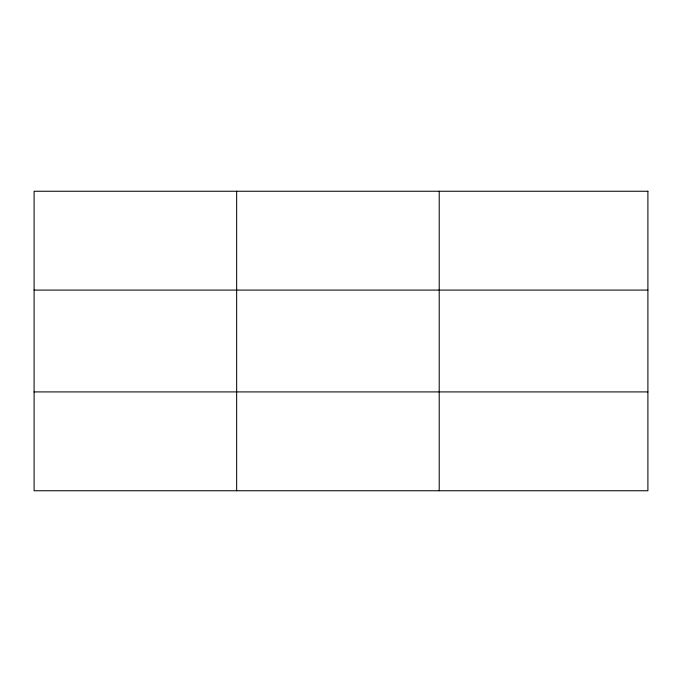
<?xml version="1.0" encoding="UTF-8"?>
<svg xmlns="http://www.w3.org/2000/svg" width="682" height="682" viewBox="0 0 682 682"><rect width="100%" height="100%" fill="white"/><g stroke="black" fill="none" stroke-linecap="round" stroke-linejoin="round"><path stroke-width="1.02" d="M236.654 490.75L236.654 191.25M439.208 490.75L439.208 191.25M34.1 290.089L647.9 290.089M34.1 391.911L647.9 391.911M647.9 191.25L34.1 191.25L34.1 490.75L647.9 490.75L647.9 191.25"/></g></svg>
